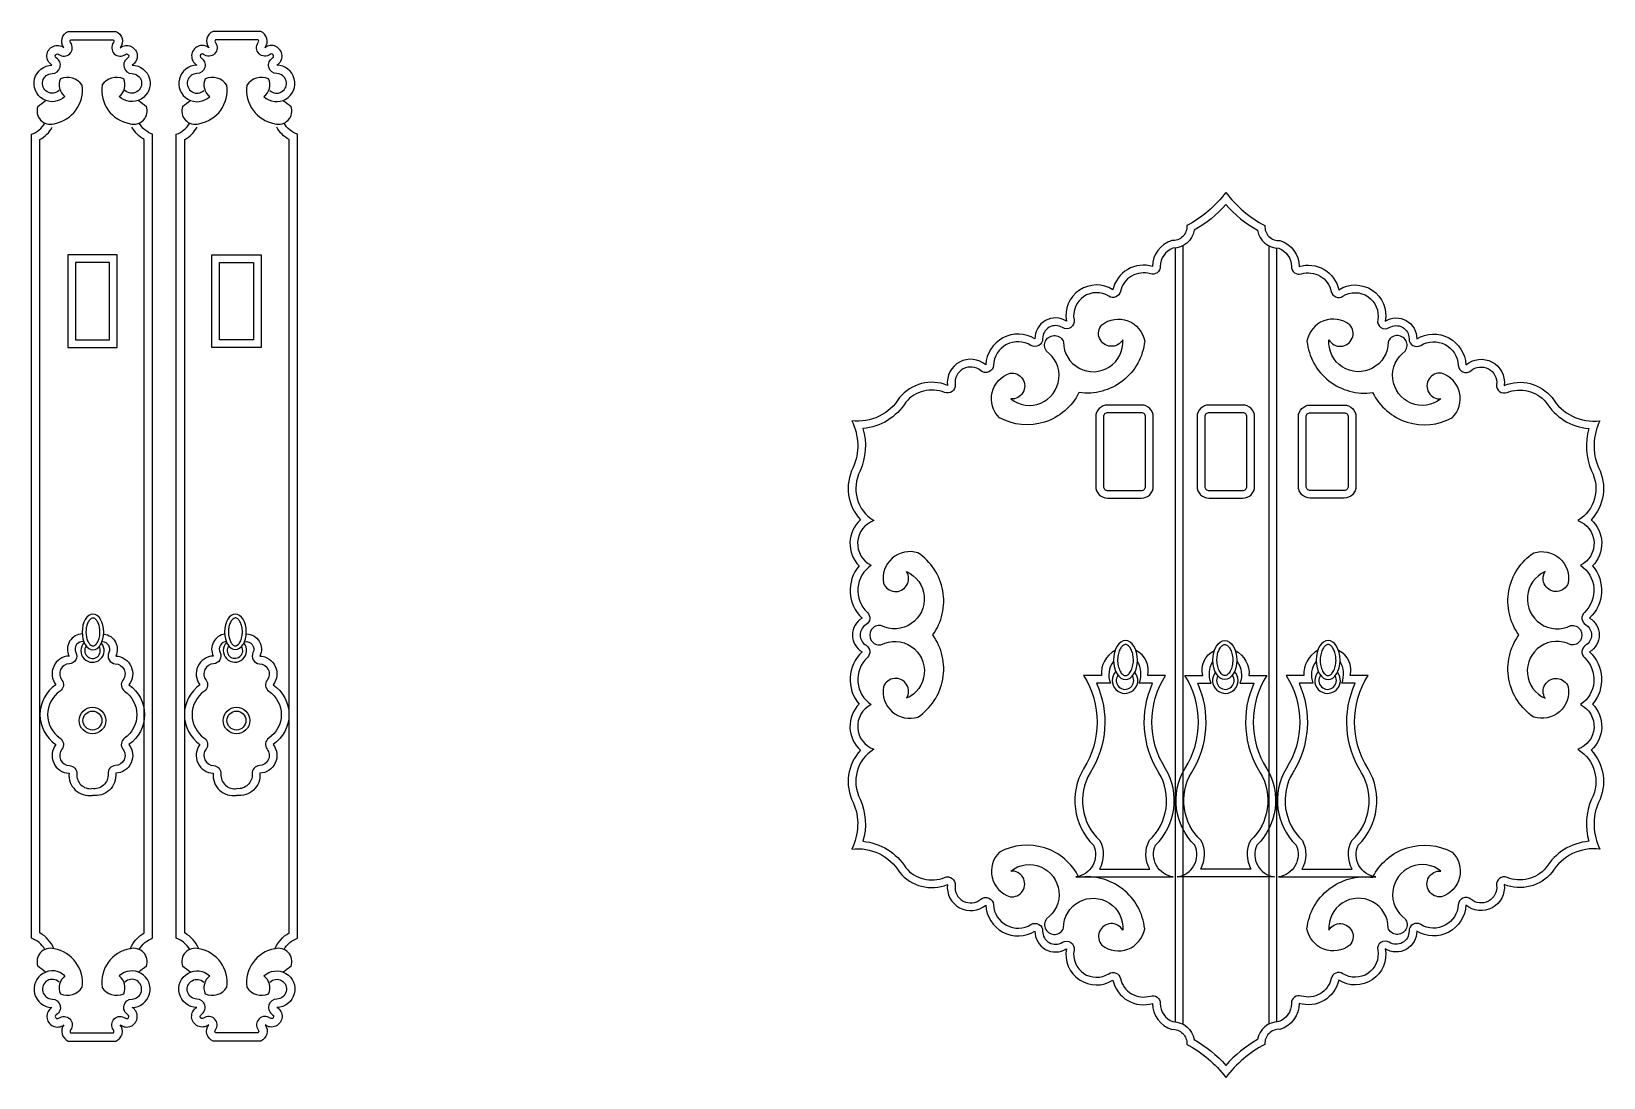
# Model space of a CAD drawing. Header units: millimetres. Extents: x -159346 to -157016, y -80163 to -78851.
# Drawn here: x -158120.2 to -157710.5, y -79426.3 to -79153.6 of the extents above; entities that cross this region are included whole.
import ezdxf

# ---------------------------------------------------------------- set-up
doc = ezdxf.new("R2010")
doc.units = ezdxf.units.MM
doc.header["$LTSCALE"] = 2
doc.header["$MEASUREMENT"] = 0
doc.layers.add('3', color=3, linetype='CONTINUOUS')
doc.layers.add('4', color=4, linetype='CONTINUOUS')

msp = doc.modelspace()

# ---------------------------------------------------------------- linework, layer by layer
at = {"layer": '3', "color": 0}
for p, q in [((-157822.11, -79210.08), (-157822.11, -79411.79)), ((-157820.11, -79209.47), (-157820.11, -79412.41)), ((-157797.71, -79209.46), (-157797.71, -79412.42)), ((-157795.71, -79210.08), (-157795.71, -79411.8))]:
    msp.add_line(p, q, dxfattribs=at)
for points in [[(-158112.99, -79168.97, -1.461952), (-158114.82, -79164.55, 0.74964), (-158113.72, -79160.47, -1.057616), (-158113.09, -79159.56, 0.876721), (-158110, -79156.49, -0.34361), (-158109.99, -79155.77), (-158098.82, -79155.77, -0.34361), (-158098.82, -79156.49, 0.876721), (-158095.72, -79159.56, -1.057616), (-158095.09, -79160.47, 0.74964), (-158093.99, -79164.55, -1.461952), (-158095.83, -79168.97, -1.461952)], [(-158058.09, -79168.97, 1.461952), (-158056.25, -79164.55, -0.74964), (-158057.35, -79160.47, 1.057616), (-158057.98, -79159.56, -0.876721), (-158061.08, -79156.49, 0.34361), (-158061.08, -79155.77), (-158072.25, -79155.77, 0.34361), (-158072.26, -79156.49, -0.876721), (-158075.35, -79159.56, 1.057616), (-158075.98, -79160.47, -0.74964), (-158077.08, -79164.55, 1.461952), (-158075.25, -79168.97, 1.461952)], [(-158114.34, -79392.76, 0.163019), (-158118, -79388.63), (-158118, -79181.79, 0.133176), (-158114.79, -79178.56, 0.133176)], [(-158094.47, -79392.76, -0.163019), (-158090.81, -79388.63), (-158090.81, -79181.79, -0.133176), (-158094.02, -79178.56, -0.133176)], [(-158076.6, -79392.76, 0.163019), (-158080.26, -79388.63), (-158080.26, -79181.79, 0.133176), (-158077.05, -79178.56, 0.133176)], [(-158056.73, -79392.76, -0.163019), (-158053.07, -79388.63), (-158053.07, -79181.79, -0.133176), (-158056.28, -79178.56, -0.133176)], [(-157808.91, -79198.7, -0.084053), (-157817.16, -79205.42, -0.361557), (-157822.7, -79210.12, 0.314226), (-157825.99, -79214.87, -0.505144), (-157828.58, -79216.79, 0.43881), (-157836.38, -79221.35, -0.521976), (-157839.41, -79222.62, 0.655642), (-157848.48, -79228.74, -0.653366), (-157851.51, -79230.79, 0.596917), (-157856.65, -79233.7, -0.593779), (-157859.7, -79235.44, 0.570917), (-157869.48, -79240.61, -0.622809), (-157872.78, -79242.04, 0.681423), (-157879.47, -79245.62, -0.569604), (-157882.21, -79247.71, 0.324628), (-157892.31, -79250.23, -0.233601), (-157903.48, -79257.14, -0.174153), (-157904.23, -79268.16, 0.392615), (-157900.66, -79281.13, 0.665277), (-157901.33, -79292.77, 0.48421), (-157902.34, -79305.06, -0.499005), (-157902.68, -79308.24, 0.567249), (-157902.68, -79313.64, -0.499005), (-157902.34, -79316.82, 0.48421), (-157901.33, -79329.11, 0.665277), (-157900.66, -79340.74, 0.392615), (-157904.23, -79353.72, -0.174153), (-157903.48, -79364.74, -0.233601), (-157892.31, -79371.65, 0.324628), (-157882.21, -79374.17, -0.569604), (-157879.47, -79376.26, 0.681423), (-157872.78, -79379.84, -0.622809), (-157869.48, -79381.27, 0.570917), (-157859.7, -79386.43, -0.593779), (-157856.65, -79388.18, 0.596917), (-157851.51, -79391.08, -0.653366), (-157848.48, -79393.14, 0.655642), (-157839.41, -79399.26, -0.521976), (-157836.38, -79400.52, 0.43881), (-157828.58, -79405.09, -0.505144), (-157825.99, -79407.01, 0.314226), (-157822.7, -79411.76, -0.361557), (-157817.16, -79416.45, -0.084053), (-157808.91, -79423.17)], [(-157808.91, -79198.7, 0.084053), (-157800.65, -79205.42, 0.361557), (-157795.11, -79210.12, -0.314226), (-157791.82, -79214.87, 0.505144), (-157789.23, -79216.79, -0.43881), (-157781.43, -79221.35, 0.521976), (-157778.4, -79222.62, -0.655642), (-157769.33, -79228.74, 0.653366), (-157766.3, -79230.79, -0.596917), (-157761.16, -79233.7, 0.593779), (-157758.11, -79235.44, -0.570917), (-157748.33, -79240.61, 0.622809), (-157745.04, -79242.04, -0.681423), (-157738.34, -79245.62, 0.569604), (-157735.6, -79247.71, -0.324628), (-157725.5, -79250.23, 0.233601), (-157714.33, -79257.14, 0.174153), (-157713.58, -79268.16, -0.392615), (-157717.16, -79281.13, -0.665277), (-157716.48, -79292.77, -0.48421), (-157715.47, -79305.06, 0.499005), (-157715.13, -79308.24, -0.567249), (-157715.13, -79313.64, 0.499005), (-157715.47, -79316.82, -0.48421), (-157716.48, -79329.11, -0.665277), (-157717.16, -79340.74, -0.392615), (-157713.58, -79353.72, 0.174153), (-157714.33, -79364.74, 0.233601), (-157725.5, -79371.65, -0.324628), (-157735.6, -79374.17, 0.569604), (-157738.34, -79376.26, -0.681423), (-157745.04, -79379.84, 0.622809), (-157748.33, -79381.27, -0.570917), (-157758.11, -79386.43, 0.593779), (-157761.16, -79388.18, -0.596917), (-157766.3, -79391.08, 0.653366), (-157769.33, -79393.14, -0.655642), (-157778.4, -79399.26, 0.521976), (-157781.43, -79400.52, -0.43881), (-157789.23, -79405.09, 0.505144), (-157791.82, -79407.01, -0.314226), (-157795.11, -79411.76, 0.361557), (-157800.65, -79416.45, 0.084053), (-157808.91, -79423.17)], [(-158106.47, -79312.69, 0.61729), (-158108.61, -79315.54, -0.54164), (-158110.31, -79318.43, 0.607691), (-158112.28, -79322.71, -0.43353), (-158112.74, -79325.6, 0.530634), (-158112.74, -79337.83, -0.43353), (-158112.28, -79340.72, 0.607691), (-158110.31, -79345, -0.42942), (-158108.41, -79347.2, 0.455749), (-158104.44, -79351.01, 0.489573)], [(-158101.79, -79312.66, -0.550329), (-158100.04, -79315.54, 0.54164), (-158098.35, -79318.43, -0.607691), (-158096.37, -79322.71, 0.42991), (-158095.94, -79325.58, -0.522838), (-158095.94, -79337.85, 0.42991), (-158096.37, -79340.72, -0.607691), (-158098.35, -79345, 0.430585), (-158100.24, -79347.2, -0.476147), (-158104.44, -79351.01, -0.492014)], [(-158069.28, -79312.66, 0.550329), (-158071.03, -79315.54, -0.54164), (-158072.72, -79318.43, 0.607691), (-158074.7, -79322.71, -0.42991), (-158075.13, -79325.58, 0.522838), (-158075.13, -79337.85, -0.42991), (-158074.7, -79340.72, 0.607691), (-158072.72, -79345, -0.430585), (-158070.83, -79347.2, 0.476147), (-158066.63, -79351.01, 0.492014)], [(-158064.6, -79312.69, -0.61729), (-158062.46, -79315.54, 0.54164), (-158060.76, -79318.43, -0.607691), (-158058.79, -79322.71, 0.43353), (-158058.33, -79325.6, -0.530634), (-158058.33, -79337.83, 0.43353), (-158058.79, -79340.72, -0.607691), (-158060.76, -79345, 0.42942), (-158062.66, -79347.2, -0.455749), (-158066.63, -79351.01, -0.489573)], [(-157838.16, -79317.8, 0.26853), (-157839.01, -79323.52), (-157842.64, -79323.52, -0.252942), (-157844.28, -79346.86, 0.351541), (-157841.74, -79364.57, -0.250763), (-157841.86, -79372.01), (-157828.76, -79372.01, -0.250763), (-157828.88, -79364.57, 0.351541), (-157826.34, -79346.86, -0.252942), (-157827.98, -79323.52), (-157831.46, -79323.52, 0.224576), (-157831.95, -79317.77)], [(-157806.06, -79317.8, -0.26853), (-157805.22, -79323.52), (-157801.58, -79323.52, 0.252942), (-157799.94, -79346.86, -0.351541), (-157802.48, -79364.57, 0.250763), (-157802.36, -79372.01), (-157815.46, -79372.01, 0.250763), (-157815.34, -79364.57, -0.351541), (-157817.88, -79346.86, 0.252942), (-157816.24, -79323.52), (-157812.77, -79323.52, -0.224576), (-157812.27, -79317.77)], [(-157785.36, -79317.8, 0.26853), (-157786.21, -79323.52), (-157789.84, -79323.52, -0.252942), (-157791.48, -79346.86, 0.351541), (-157788.94, -79364.57, -0.250763), (-157789.06, -79372.01), (-157775.96, -79372.01, -0.250763), (-157776.08, -79364.57, 0.351541), (-157773.54, -79346.86, -0.252942), (-157775.18, -79323.52), (-157778.66, -79323.52, 0.224576), (-157779.15, -79317.77)], [(-158112.99, -79401.44, 1.461952), (-158114.82, -79405.87, -0.74964), (-158113.72, -79409.95, 1.057616), (-158113.09, -79410.86, -0.876721), (-158110, -79413.93, 0.34361), (-158109.99, -79414.64), (-158098.82, -79414.64, 0.34361), (-158098.82, -79413.93, -0.876721), (-158095.72, -79410.86, 1.057616), (-158095.09, -79409.95, -0.74964), (-158093.99, -79405.87, 1.461952), (-158095.83, -79401.44, 1.461952)], [(-158058.09, -79401.44, -1.461952), (-158056.25, -79405.87, 0.74964), (-158057.35, -79409.95, -1.057616), (-158057.98, -79410.86, 0.876721), (-158061.08, -79413.93, -0.34361), (-158061.08, -79414.64), (-158072.25, -79414.64, -0.34361), (-158072.26, -79413.93, 0.876721), (-158075.35, -79410.86, -1.057616), (-158075.98, -79409.95, 0.74964), (-158077.08, -79405.87, -1.461952), (-158075.25, -79401.44, -1.461952)]]:
    msp.add_lwpolyline(points, format="xyb", dxfattribs=at)
for points in [[(-158108.76, -79233.95), (-158099.89, -79233.95), (-158099.89, -79213.78), (-158108.76, -79213.78)], [(-158062.31, -79233.95), (-158071.18, -79233.95), (-158071.18, -79213.78), (-158062.31, -79213.78)]]:
    msp.add_lwpolyline(points, close=True, dxfattribs=at)
for points in [[(-157839.72, -79273.27), (-157830.91, -79273.27, 0.414214), (-157829.81, -79272.17), (-157829.81, -79254.08, 0.414214), (-157830.91, -79252.98), (-157839.72, -79252.98, 0.414214), (-157840.82, -79254.08), (-157840.82, -79272.17, 0.414214)], [(-157813.31, -79273.27), (-157804.5, -79273.27, 0.414214), (-157803.4, -79272.17), (-157803.4, -79254.08, 0.414214), (-157804.5, -79252.98), (-157813.31, -79252.98, 0.414214), (-157814.41, -79254.08), (-157814.41, -79272.17, 0.414214)], [(-157778.09, -79273.27), (-157786.9, -79273.27, -0.414214), (-157788, -79272.17), (-157788, -79254.08, -0.414214), (-157786.9, -79252.98), (-157778.09, -79252.98, -0.414214), (-157776.99, -79254.08), (-157776.99, -79272.17, -0.414214)]]:
    msp.add_lwpolyline(points, format="xyb", close=True, dxfattribs=at)
for centre in [(-158104.3, -79333.26), (-158066.77, -79333.26)]:
    msp.add_circle(centre, 2.47, dxfattribs=at)
for centre, radius, start, end in [((-158104.29, -79315.03), 2.04, 143.3824, 31.3413), ((-158067.16, -79314.99), 2.04, 143.3824, 31.3413), ((-157835.19, -79322.83), 2.29, 143.0216, 31.7504), ((-157809.04, -79322.83), 2.29, 148.2496, 36.9784), ((-157782.39, -79322.83), 2.29, 143.0216, 31.7504)]:
    msp.add_arc(centre, radius, start, end, dxfattribs=at)
for points, knots in [([(-158104.17, -79306.53), (-158104.08, -79306.53), (-158103.99, -79306.55), (-158103.77, -79306.63), (-158103.66, -79306.7), (-158103.35, -79306.95), (-158103.17, -79307.17), (-158102.83, -79307.75), (-158102.68, -79308.11), (-158102.45, -79308.9), (-158102.38, -79309.34), (-158102.33, -79310.24), (-158102.35, -79310.69), (-158102.49, -79311.62), (-158102.62, -79312.08), (-158102.96, -79312.85), (-158103.16, -79313.17), (-158103.57, -79313.6), (-158103.77, -79313.72), (-158104.04, -79313.81), (-158104.14, -79313.82), (-158104.34, -79313.8), (-158104.44, -79313.77), (-158104.68, -79313.65), (-158104.81, -79313.55), (-158105.12, -79313.24), (-158105.29, -79313), (-158105.6, -79312.39), (-158105.74, -79312.03), (-158105.93, -79311.24), (-158105.98, -79310.81), (-158106.01, -79309.94), (-158105.98, -79309.5), (-158105.84, -79308.68), (-158105.73, -79308.29), (-158105.45, -79307.61), (-158105.28, -79307.33), (-158104.94, -79306.89), (-158104.76, -79306.74), (-158104.48, -79306.58), (-158104.37, -79306.55), (-158104.24, -79306.53), (-158104.21, -79306.53), (-158104.17, -79306.53)], [0, 0, 0, 0, 0.235208, 0.235208, 0.470416, 0.470416, 0.80561, 0.80561, 1.140804, 1.140804, 1.475999, 1.475999, 1.811193, 1.811193, 2.190695, 2.190695, 2.570198, 2.570198, 2.9497, 2.9497, 3.197293, 3.197293, 3.444886, 3.444886, 3.692479, 3.692479, 4.015455, 4.015455, 4.338431, 4.338431, 4.661407, 4.661407, 4.984383, 4.984383, 5.307359, 5.307359, 5.629821, 5.629821, 5.952284, 5.952284, 6.200588, 6.200588, 6.283185, 6.283185, 6.283185, 6.283185]), ([(-158067.05, -79306.49), (-158066.95, -79306.49), (-158066.86, -79306.51), (-158066.65, -79306.59), (-158066.53, -79306.66), (-158066.23, -79306.91), (-158066.04, -79307.13), (-158065.7, -79307.71), (-158065.55, -79308.07), (-158065.33, -79308.87), (-158065.26, -79309.3), (-158065.21, -79310.2), (-158065.23, -79310.66), (-158065.36, -79311.58), (-158065.5, -79312.04), (-158065.83, -79312.82), (-158066.04, -79313.13), (-158066.45, -79313.57), (-158066.65, -79313.68), (-158066.92, -79313.77), (-158067.02, -79313.78), (-158067.21, -79313.76), (-158067.32, -79313.73), (-158067.55, -79313.61), (-158067.68, -79313.52), (-158067.99, -79313.21), (-158068.17, -79312.96), (-158068.48, -79312.35), (-158068.61, -79311.99), (-158068.8, -79311.2), (-158068.86, -79310.77), (-158068.88, -79309.91), (-158068.86, -79309.47), (-158068.71, -79308.64), (-158068.6, -79308.25), (-158068.33, -79307.58), (-158068.16, -79307.29), (-158067.81, -79306.85), (-158067.63, -79306.71), (-158067.35, -79306.55), (-158067.25, -79306.51), (-158067.11, -79306.5), (-158067.08, -79306.49), (-158067.05, -79306.49)], [0, 0, 0, 0, 0.235208, 0.235208, 0.470416, 0.470416, 0.80561, 0.80561, 1.140804, 1.140804, 1.475999, 1.475999, 1.811193, 1.811193, 2.190695, 2.190695, 2.570198, 2.570198, 2.9497, 2.9497, 3.197293, 3.197293, 3.444886, 3.444886, 3.692479, 3.692479, 4.015455, 4.015455, 4.338431, 4.338431, 4.661407, 4.661407, 4.984383, 4.984383, 5.307359, 5.307359, 5.629821, 5.629821, 5.952284, 5.952284, 6.200588, 6.200588, 6.283185, 6.283185, 6.283185, 6.283185]), ([(-157835.06, -79313.44), (-157834.95, -79313.44), (-157834.84, -79313.45), (-157834.6, -79313.55), (-157834.46, -79313.63), (-157834.13, -79313.91), (-157833.93, -79314.14), (-157833.56, -79314.75), (-157833.39, -79315.13), (-157833.14, -79315.97), (-157833.06, -79316.43), (-157832.98, -79317.39), (-157832.99, -79317.88), (-157833.11, -79318.9), (-157833.25, -79319.43), (-157833.6, -79320.33), (-157833.83, -79320.71), (-157834.25, -79321.19), (-157834.44, -79321.34), (-157834.77, -79321.51), (-157834.92, -79321.54), (-157835.16, -79321.54), (-157835.26, -79321.53), (-157835.49, -79321.44), (-157835.62, -79321.37), (-157835.88, -79321.17), (-157836.02, -79321.03), (-157836.37, -79320.57), (-157836.59, -79320.18), (-157836.91, -79319.26), (-157837.03, -79318.73), (-157837.14, -79317.64), (-157837.13, -79317.07), (-157836.98, -79315.99), (-157836.85, -79315.48), (-157836.51, -79314.67), (-157836.32, -79314.34), (-157835.93, -79313.85), (-157835.73, -79313.68), (-157835.41, -79313.5), (-157835.29, -79313.46), (-157835.13, -79313.44), (-157835.1, -79313.44), (-157835.06, -79313.44)], [0, 0, 0, 0, 0.234515, 0.234515, 0.469031, 0.469031, 0.792818, 0.792818, 1.116604, 1.116604, 1.440391, 1.440391, 1.764178, 1.764178, 2.145961, 2.145961, 2.527744, 2.527744, 2.835723, 2.835723, 3.143703, 3.143703, 3.364967, 3.364967, 3.586231, 3.586231, 3.807494, 3.807494, 4.181295, 4.181295, 4.555096, 4.555096, 4.928897, 4.928897, 5.302698, 5.302698, 5.628544, 5.628544, 5.95439, 5.95439, 6.201392, 6.201392, 6.283185, 6.283185, 6.283185, 6.283185]), ([(-157809.16, -79313.44), (-157809.27, -79313.44), (-157809.38, -79313.45), (-157809.62, -79313.55), (-157809.76, -79313.63), (-157810.09, -79313.91), (-157810.29, -79314.14), (-157810.66, -79314.75), (-157810.83, -79315.13), (-157811.08, -79315.97), (-157811.16, -79316.43), (-157811.24, -79317.39), (-157811.23, -79317.88), (-157811.11, -79318.9), (-157810.97, -79319.43), (-157810.62, -79320.33), (-157810.39, -79320.71), (-157809.97, -79321.19), (-157809.79, -79321.34), (-157809.45, -79321.51), (-157809.3, -79321.54), (-157809.06, -79321.54), (-157808.96, -79321.53), (-157808.73, -79321.44), (-157808.6, -79321.37), (-157808.34, -79321.17), (-157808.21, -79321.03), (-157807.85, -79320.57), (-157807.64, -79320.18), (-157807.31, -79319.26), (-157807.19, -79318.73), (-157807.09, -79317.64), (-157807.1, -79317.07), (-157807.24, -79315.99), (-157807.37, -79315.48), (-157807.71, -79314.67), (-157807.9, -79314.34), (-157808.29, -79313.85), (-157808.49, -79313.68), (-157808.81, -79313.5), (-157808.93, -79313.46), (-157809.09, -79313.44), (-157809.13, -79313.44), (-157809.16, -79313.44)], [0, 0, 0, 0, 0.234515, 0.234515, 0.469031, 0.469031, 0.792818, 0.792818, 1.116604, 1.116604, 1.440391, 1.440391, 1.764178, 1.764178, 2.145961, 2.145961, 2.527744, 2.527744, 2.835723, 2.835723, 3.143703, 3.143703, 3.364967, 3.364967, 3.586231, 3.586231, 3.807494, 3.807494, 4.181295, 4.181295, 4.555096, 4.555096, 4.928897, 4.928897, 5.302698, 5.302698, 5.628544, 5.628544, 5.95439, 5.95439, 6.201392, 6.201392, 6.283185, 6.283185, 6.283185, 6.283185]), ([(-157782.26, -79313.44), (-157782.15, -79313.44), (-157782.04, -79313.45), (-157781.8, -79313.55), (-157781.66, -79313.63), (-157781.33, -79313.91), (-157781.13, -79314.14), (-157780.76, -79314.75), (-157780.59, -79315.13), (-157780.34, -79315.97), (-157780.26, -79316.43), (-157780.18, -79317.39), (-157780.19, -79317.88), (-157780.31, -79318.9), (-157780.45, -79319.43), (-157780.8, -79320.33), (-157781.03, -79320.71), (-157781.45, -79321.19), (-157781.64, -79321.34), (-157781.97, -79321.51), (-157782.12, -79321.54), (-157782.36, -79321.54), (-157782.46, -79321.53), (-157782.69, -79321.44), (-157782.82, -79321.37), (-157783.08, -79321.17), (-157783.22, -79321.03), (-157783.57, -79320.57), (-157783.79, -79320.18), (-157784.11, -79319.26), (-157784.23, -79318.73), (-157784.34, -79317.64), (-157784.33, -79317.07), (-157784.18, -79315.99), (-157784.05, -79315.48), (-157783.71, -79314.67), (-157783.52, -79314.34), (-157783.13, -79313.85), (-157782.93, -79313.68), (-157782.61, -79313.5), (-157782.49, -79313.46), (-157782.33, -79313.44), (-157782.3, -79313.44), (-157782.26, -79313.44)], [0, 0, 0, 0, 0.234515, 0.234515, 0.469031, 0.469031, 0.792818, 0.792818, 1.116604, 1.116604, 1.440391, 1.440391, 1.764178, 1.764178, 2.145961, 2.145961, 2.527744, 2.527744, 2.835723, 2.835723, 3.143703, 3.143703, 3.364967, 3.364967, 3.586231, 3.586231, 3.807494, 3.807494, 4.181295, 4.181295, 4.555096, 4.555096, 4.928897, 4.928897, 5.302698, 5.302698, 5.628544, 5.628544, 5.95439, 5.95439, 6.201392, 6.201392, 6.283185, 6.283185, 6.283185, 6.283185])]:
    msp.add_open_spline(points, degree=3, knots=knots, dxfattribs=at)
at = {"layer": '4', "color": 0}
for points in [[(-158111.46, -79170.56, -1.461952), (-158114.87, -79162.35, -1.057616), (-158111.75, -79157.82, -0.489562), (-158110.61, -79153.57), (-158098.2, -79153.57, -0.489562), (-158097.06, -79157.82, -1.057616), (-158093.95, -79162.35, -1.461952), (-158097.35, -79170.56)], [(-158059.61, -79170.56, 1.461952), (-158056.21, -79162.35, 1.057616), (-158059.32, -79157.82, 0.489562), (-158060.46, -79153.57), (-158072.87, -79153.57, 0.489562), (-158074.01, -79157.82, 1.057616), (-158077.13, -79162.35, 1.461952), (-158073.72, -79170.56)], [(-158116.7, -79392.94, 0.181), (-158120.2, -79390.03), (-158120.2, -79180.38, 0.181), (-158116.7, -79177.47)], [(-158092.11, -79392.94, -0.181), (-158088.61, -79390.03), (-158088.61, -79180.38, -0.181), (-158092.11, -79177.47)], [(-158078.96, -79392.94, 0.181), (-158082.46, -79390.03), (-158082.46, -79180.38, 0.181), (-158078.96, -79177.47)], [(-158054.37, -79392.94, -0.181), (-158050.87, -79390.03), (-158050.87, -79180.38, -0.181), (-158054.37, -79177.47)], [(-157808.91, -79195.53, -0.113195), (-157819.08, -79204.19, -0.454541), (-157823, -79208.11, 0.33055), (-157827.99, -79214.88, 0.43881), (-157838.33, -79220.93, 0.655642), (-157850.45, -79229.1, 0.596917), (-157858.65, -79233.74, 0.570917), (-157871.48, -79240.51, 0.681423), (-157881.46, -79245.85, 0.328526), (-157893.94, -79249.06, -0.293539), (-157906.41, -79255.11, -0.22318), (-157906.04, -79267.3, 0.317759), (-157904.1, -79280.89, 0.428339), (-157904.49, -79292.93, 0.400738), (-157903.71, -79306.52, 0.567249), (-157903.71, -79315.36, 0.400738), (-157904.49, -79328.95, 0.428339), (-157904.1, -79340.99, 0.317759), (-157906.04, -79354.58, -0.22318), (-157906.41, -79366.76, -0.293539), (-157893.94, -79372.82, 0.328526), (-157881.46, -79376.02, 0.681423), (-157871.48, -79381.36, 0.570917), (-157858.65, -79388.14, 0.596917), (-157850.45, -79392.78, 0.655642), (-157838.33, -79400.95, 0.43881), (-157827.99, -79407, 0.33055), (-157823, -79413.77, -0.454541), (-157819.08, -79417.68, -0.113195), (-157808.91, -79426.34)], [(-157808.9, -79195.53, 0.113195), (-157798.73, -79204.19, 0.454541), (-157794.81, -79208.11, -0.33055), (-157789.82, -79214.88, -0.43881), (-157779.48, -79220.93, -0.655642), (-157767.36, -79229.1, -0.596917), (-157759.16, -79233.74, -0.570917), (-157746.33, -79240.51, -0.681423), (-157736.35, -79245.85, -0.328526), (-157723.88, -79249.06, 0.293539), (-157711.4, -79255.11, 0.22318), (-157711.77, -79267.3, -0.317759), (-157713.71, -79280.89, -0.428339), (-157713.33, -79292.93, -0.400738), (-157714.1, -79306.52, -0.567249), (-157714.1, -79315.36, -0.400738), (-157713.33, -79328.95, -0.428339), (-157713.71, -79340.99, -0.317759), (-157711.77, -79354.58, 0.22318), (-157711.4, -79366.76, 0.293539), (-157723.88, -79372.82, -0.328526), (-157736.35, -79376.02, -0.681423), (-157746.33, -79381.36, -0.570917), (-157759.16, -79388.14, -0.596917), (-157767.36, -79392.78, -0.655642), (-157779.48, -79400.95, -0.43881), (-157789.82, -79407, -0.33055), (-157794.81, -79413.77, 0.454541), (-157798.73, -79417.68, 0.113195), (-157808.9, -79426.34)], [(-158106.91, -79310.66, 0.550329), (-158110.4, -79316.43, 0.607691), (-158113.86, -79323.94, 0.530634), (-158113.86, -79339.49, 0.607691), (-158110.4, -79347, 0.489573), (-158104.33, -79352.76)], [(-158101.29, -79310.7, -0.513399), (-158098.25, -79316.43, -0.607691), (-158094.8, -79323.94, -0.522838), (-158094.8, -79339.49, -0.607691), (-158098.25, -79347, -0.492014), (-158104.33, -79352.76)], [(-158069.78, -79310.7, 0.513399), (-158072.82, -79316.43, 0.607691), (-158076.28, -79323.94, 0.522838), (-158076.28, -79339.49, 0.607691), (-158072.82, -79347, 0.492014), (-158066.74, -79352.76)], [(-158064.16, -79310.66, -0.550329), (-158060.67, -79316.43, -0.607691), (-158057.21, -79323.94, -0.530634), (-158057.21, -79339.49, -0.607691), (-158060.67, -79347, -0.489573), (-158066.74, -79352.76)], [(-157837.78, -79315.02, 0.304255), (-157841.34, -79321.52), (-157845.99, -79321.52, -0.291495), (-157845.99, -79345.81, 0.345527), (-157843.38, -79365.77, -0.501822), (-157847.97, -79374.01), (-157822.65, -79374.01, -0.501822), (-157827.24, -79365.77, 0.345527), (-157824.63, -79345.81, -0.291495), (-157824.63, -79321.52), (-157829.28, -79321.52, 0.362412), (-157832.34, -79315.02)], [(-157806.44, -79315.02, -0.304255), (-157802.88, -79321.52), (-157798.23, -79321.52, 0.291495), (-157798.23, -79345.81, -0.345527), (-157800.84, -79365.77, 0.501822), (-157796.25, -79374.01), (-157821.57, -79374.01, 0.501822), (-157816.98, -79365.77, -0.345527), (-157819.59, -79345.81, 0.291495), (-157819.59, -79321.52), (-157814.94, -79321.52, -0.362412), (-157811.89, -79315.02)], [(-157784.98, -79315.02, 0.304255), (-157788.54, -79321.52), (-157793.19, -79321.52, -0.291495), (-157793.19, -79345.81, 0.345527), (-157790.58, -79365.77, -0.501822), (-157795.17, -79374.01), (-157769.85, -79374.01, -0.501822), (-157774.44, -79365.77, 0.345527), (-157771.83, -79345.81, -0.291495), (-157771.83, -79321.52), (-157776.48, -79321.52, 0.362412), (-157779.54, -79315.02)], [(-158111.46, -79399.85, 1.461952), (-158114.87, -79408.07, 1.057616), (-158111.75, -79412.6, 0.489562), (-158110.61, -79416.84), (-158098.2, -79416.84, 0.489562), (-158097.06, -79412.6, 1.057616), (-158093.95, -79408.07, 1.461952), (-158097.35, -79399.85)], [(-158059.61, -79399.85, -1.461952), (-158056.21, -79408.07, -1.057616), (-158059.32, -79412.6, -0.489562), (-158060.46, -79416.84), (-158072.87, -79416.84, -0.489562), (-158074.01, -79412.6, -1.057616), (-158077.13, -79408.07, -1.461952), (-158073.72, -79399.85)]]:
    msp.add_lwpolyline(points, format="xyb", dxfattribs=at)
for points in [[(-158110.76, -79235.95), (-158097.89, -79235.95), (-158097.89, -79211.78), (-158110.76, -79211.78)], [(-158060.31, -79235.95), (-158073.18, -79235.95), (-158073.18, -79211.78), (-158060.31, -79211.78)]]:
    msp.add_lwpolyline(points, close=True, dxfattribs=at)
for points in [[(-157835.78, -79233.96, -1.116143), (-157841.22, -79230.06, -0.568094), (-157830.06, -79234.33, -0.424379), (-157847.18, -79247.74, -0.424379), (-157867.91, -79254.31, -0.568094), (-157865.13, -79242.69, -1.116143), (-157864.98, -79249.38, 1.028869), (-157855.66, -79236.93, -1.163289), (-157851.2, -79234.58, 1.040051)], [(-157782.04, -79233.96, 1.116143), (-157776.6, -79230.06, 0.568094), (-157787.76, -79234.33, 0.424379), (-157770.65, -79247.74, 0.424379), (-157749.92, -79254.31, 0.568094), (-157752.69, -79242.69, 1.116143), (-157752.84, -79249.38, -1.028869), (-157762.16, -79236.93, 1.163289), (-157766.62, -79234.58, -1.040051)], [(-157839.72, -79275.27), (-157830.91, -79275.27, 0.414214), (-157827.81, -79272.17), (-157827.81, -79254.08, 0.414214), (-157830.91, -79250.98), (-157839.72, -79250.98, 0.414214), (-157842.82, -79254.08), (-157842.82, -79272.17, 0.414214)], [(-157813.31, -79275.27), (-157804.5, -79275.27, 0.414214), (-157801.4, -79272.17), (-157801.4, -79254.08, 0.414214), (-157804.5, -79250.98), (-157813.31, -79250.98, 0.414214), (-157816.41, -79254.08), (-157816.41, -79272.17, 0.414214)], [(-157778.09, -79275.27), (-157786.9, -79275.27, -0.414214), (-157790, -79272.17), (-157790, -79254.08, -0.414214), (-157786.9, -79250.98), (-157778.09, -79250.98, -0.414214), (-157774.99, -79254.08), (-157774.99, -79272.17, -0.414214)], [(-157892.14, -79327.45, 1.116143), (-157898.13, -79324.46, 0.568094), (-157889.15, -79332.34, 0.424379), (-157885.28, -79310.94, 0.424379), (-157889.15, -79289.54, 0.568094), (-157898.13, -79297.42, 1.116143), (-157892.14, -79294.43, -1.028869), (-157898.79, -79308.48, 1.163289), (-157898.79, -79313.52, -1.040051)], [(-157725.67, -79327.45, -1.116143), (-157719.68, -79324.46, -0.568094), (-157728.67, -79332.34, -0.424379), (-157732.54, -79310.94, -0.424379), (-157728.67, -79289.54, -0.568094), (-157719.68, -79297.42, -1.116143), (-157725.67, -79294.43, 1.028869), (-157719.02, -79308.48, -1.163289), (-157719.02, -79313.52, 1.040051)], [(-157835.78, -79387.92, 1.116143), (-157841.22, -79391.82, 0.568094), (-157830.06, -79387.55, 0.424379), (-157847.18, -79374.14, 0.424379), (-157867.91, -79367.57, 0.568094), (-157865.13, -79379.19, 1.116143), (-157864.98, -79372.5, -1.028869), (-157855.66, -79384.95, 1.163289), (-157851.2, -79387.3, -1.040051)], [(-157782.04, -79387.92, -1.116143), (-157776.6, -79391.82, -0.568094), (-157787.76, -79387.55, -0.424379), (-157770.65, -79374.14, -0.424379), (-157749.92, -79367.57, -0.568094), (-157752.69, -79379.19, -1.116143), (-157752.84, -79372.5, 1.028869), (-157762.16, -79384.95, -1.163289), (-157766.62, -79387.3, 1.040051)]]:
    msp.add_lwpolyline(points, format="xyb", close=True, dxfattribs=at)
for centre in [(-158104.3, -79333.26), (-158066.77, -79333.26)]:
    msp.add_circle(centre, 3.47, dxfattribs=at)
for centre, radius, start, end in [((-158109.17, -79167.5), 3.83, 155.472, 233.1345), ((-158110.84, -79170.16), 4.62, 33.5439, 113.0304), ((-158097.97, -79170.16), 4.62, 66.9696, 146.4561), ((-158099.64, -79167.5), 3.83, 306.8655, 24.528), ((-158071.43, -79167.5), 3.83, 155.472, 233.1345), ((-158073.1, -79170.16), 4.62, 33.5439, 113.0304), ((-158060.23, -79170.16), 4.62, 66.9696, 146.4561), ((-158061.9, -79167.5), 3.83, 306.8655, 24.528), ((-158115.84, -79168.84), 8.93, 279.9298, 7.9261), ((-158092.97, -79168.84), 8.93, 172.0739, 260.0702), ((-158078.1, -79168.84), 8.93, 279.9298, 7.9261), ((-158055.23, -79168.84), 8.93, 172.0739, 260.0702), ((-158115.27, -79174.29), 3.49, 160.2113, 286.1514), ((-158149, -79131.29), 51.73, 306.0575, 308.9007), ((-158093.54, -79174.29), 3.49, 253.8486, 19.7887), ((-158059.81, -79131.29), 51.73, 231.0993, 233.9425), ((-158077.53, -79174.29), 3.49, 160.2113, 286.1514), ((-158111.26, -79131.29), 51.73, 306.0575, 308.9007), ((-158055.8, -79174.29), 3.49, 253.8486, 19.7887), ((-158022.07, -79131.29), 51.73, 231.0993, 233.9425), ((-158104.29, -79315.03), 3.04, 135.5657, 40.1291), ((-158067.16, -79314.99), 3.04, 135.5657, 40.1291), ((-157835.19, -79322.83), 3.34, 135.5657, 40.1291), ((-157809.04, -79322.83), 3.34, 139.8709, 44.4343), ((-157782.39, -79322.83), 3.34, 135.5657, 40.1291), ((-158115.27, -79396.12), 3.49, 73.8486, 199.7887), ((-158115.84, -79401.57), 8.93, 352.0739, 80.0702), ((-158092.97, -79401.57), 8.93, 99.9298, 187.9261), ((-158093.54, -79396.12), 3.49, 340.2113, 106.1514), ((-158077.53, -79396.12), 3.49, 73.8486, 199.7887), ((-158078.1, -79401.57), 8.93, 352.0739, 80.0702), ((-158055.23, -79401.57), 8.93, 99.9298, 187.9261), ((-158055.8, -79396.12), 3.49, 340.2113, 106.1514), ((-158149, -79439.13), 51.73, 51.0993, 53.9425), ((-158059.81, -79439.13), 51.73, 126.0575, 128.9007), ((-158111.26, -79439.13), 51.73, 51.0993, 53.9425), ((-158022.07, -79439.13), 51.73, 126.0575, 128.9007), ((-158109.17, -79402.92), 3.83, 126.8655, 204.528), ((-158110.84, -79400.25), 4.62, 246.9696, 326.4561), ((-158097.97, -79400.25), 4.62, 213.5439, 293.0304), ((-158099.64, -79402.92), 3.83, 335.472, 53.1345), ((-158071.43, -79402.92), 3.83, 126.8655, 204.528), ((-158073.1, -79400.25), 4.62, 246.9696, 326.4561), ((-158060.23, -79400.25), 4.62, 213.5439, 293.0304), ((-158061.9, -79402.92), 3.83, 335.472, 53.1345)]:
    msp.add_arc(centre, radius, start, end, dxfattribs=at)
at = {"layer": '4', "color": 0, "extrusion": (0, 0, -1)}
for centre, major_axis in [((-158104.17, -79310.17), (0, 4.64)), ((-158067.05, -79310.13), (0, 4.64)), ((-157835.06, -79317.49), (0, 5.1)), ((-157782.26, -79317.49), (0, 5.1))]:
    msp.add_ellipse(centre, major_axis=major_axis, ratio=0.609316, dxfattribs=at)
at = {"layer": '4', "color": 0}
msp.add_ellipse((-157809.16, -79317.49), major_axis=(0, 5.1), ratio=0.609316, dxfattribs=at)

doc.saveas('drawing.dxf')
